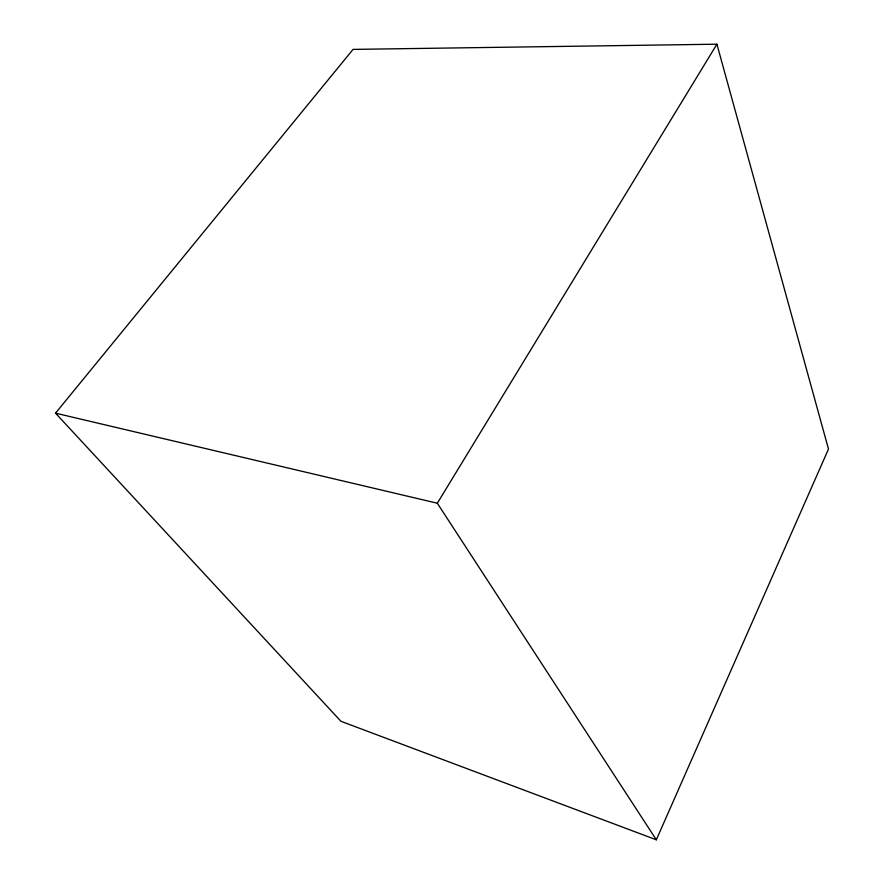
<?xml version="1.0" encoding="UTF-8"?>
<svg xmlns="http://www.w3.org/2000/svg" width="884" height="884" viewBox="0 0 884 884"><rect width="100%" height="100%" fill="white"/><g stroke="black" fill="none" stroke-linecap="round" stroke-linejoin="round"><path stroke-width="1.33" d="M656.326 839.8L828.485 449.072L716.913 44.2L353.048 49.394L55.515 413.159L340.948 721.3L656.326 839.8L437.326 503.228L55.515 413.159M437.326 503.228L716.913 44.2"/></g></svg>
